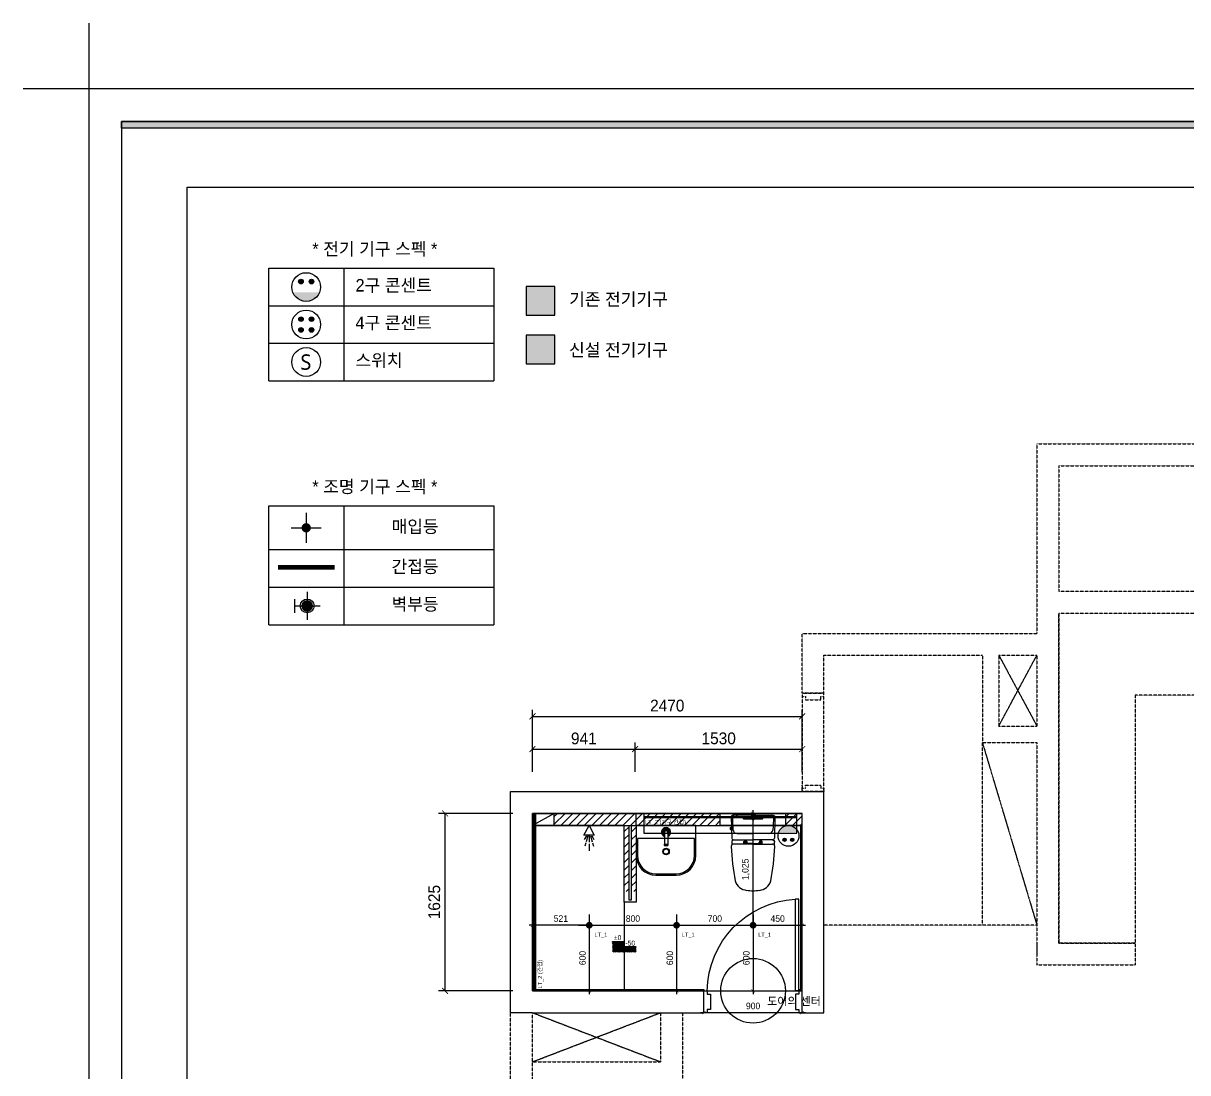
# Model space of a CAD drawing. Header units: millimetres. Extents: x 217202 to 745838, y -6815 to 171372.
# Drawn here: x 354440 to 365102, y 66641 to 76250 of the extents above; entities that cross this region are included whole.
import ezdxf
from ezdxf.enums import TextEntityAlignment as Align

# ---------------------------------------------------------------- set-up
doc = ezdxf.new("R2010")
doc.units = ezdxf.units.MM
doc.header["$PDMODE"] = 3
doc.linetypes.add('DASHED', pattern=[0.75, 0.5, -0.25])
doc.linetypes.add('HIDDEN', pattern=[0.375, 0.25, -0.125])
doc.layers.get('DEFPOINTS').update_dxf_attribs({"color": 248})
for name, color, linetype in [('0-ELC TEXT', 7, 'Continuous'), ('03-WAL NEW', 3, 'Continuous'), ('06-FUR', 6, 'Continuous'), ('06-LIGHT', 4, 'Continuous'), ('07-DIM', 5, 'Continuous'), ('BATH', 4, 'Continuous'), ('C-WALL1', 2, 'Continuous'), ('CO-BATH', 6, 'Continuous'), ('FIN', 2, 'Continuous'), ('FORM(YOURNAME)-1', 1, 'Continuous'), ('FORM(YOURNAME)-11', 1, 'Continuous'), ('FUR', 8, 'DASHED'), ('HAT', 5, 'Continuous'), ('HL', 6, 'HIDDEN'), ('RC-LIGHT', 7, 'Continuous'), ('TOILET-1', 6, 'Continuous'), ('도면층4', 4, 'Continuous'), ('도면층5', 5, 'Continuous'), ('설비', 140, 'Continuous')]:
    doc.layers.add(name, color=color, linetype=linetype)
doc.styles.add('HY 울릉도 L', font='')
doc.styles.get("Standard").update_dxf_attribs({"font": ''})
doc.styles.add('YOURNAME', font='HY울릉도M.TTF')
doc.styles.add('코레일둥고', font='Korail_Round_Gothic_Medium.ttf')
doc.styles.get('HY 울릉도 L').set_extended_font_data('HY울릉도L')
doc.styles.get('Standard').set_extended_font_data('Haan YGodic 230')
doc.linetypes.add('ZIGZAG', pattern='A,0.0001,-0.2,[131,ltypeshp.shx,S=0.2,R=0,X=-0.2,Y=0],-0.4,[131,ltypeshp.shx,S=0.2,R=180,X=0.2,Y=0],-0.2', length=0.8001)
doc.dimstyles.new('30', dxfattribs={"dimscale": 30, "dimtxt": 2, "dimasz": 1, "dimexe": 1, "dimexo": 1, "dimgap": 1, "dimtad": 1, "dimdec": 0, "dimrnd": 0.05, "dimdsep": 46, "dimlunit": 6, "dimtxsty": 'HY 울릉도 L', "dimblk": 'ARCHTICK', "dimcen": 2.5, "dimdle": 1, "dimclrd": 133, "dimclre": 133, "dimclrt": 30, "dimadec": 0, "dimazin": 0, "dimtfac": 1, "dimtdec": 0, "dimtix": 1, "dimtmove": 2, "dimatfit": 3, "dimldrblk": 'ARCHTICK', "dimfxl": 1, "dimlwd": -1, "dimlwe": -1, "dimarcsym": 0})
doc.dimstyles.new('YOURNAME-60', dxfattribs={"dimscale": 60, "dimtxt": 1.8, "dimasz": 0.9, "dimexe": 1, "dimexo": 3, "dimgap": 0.7, "dimtad": 1, "dimdec": 0, "dimzin": 0, "dimdsep": 46, "dimtxsty": 'YOURNAME', "dimblk": 'ARCHTICK', "dimcen": 0, "dimclrd": 1, "dimclre": 1, "dimclrt": 7, "dimadec": 0, "dimazin": 0, "dimtfac": 1, "dimtdec": 0, "dimtix": 1, "dimtmove": 2, "dimatfit": 3, "dimldrblk": 'ARCHTICK', "dimfxl": 1, "dimtolj": 1, "dimtzin": 0, "dimarcsym": 0})

# ---------------------------------------------------------------- blocks, each defined once
blk = doc.blocks.new('door')
at = {"layer": '도면층4'}
for p, q in [((30, 1040), (60, 1040)), ((30, 200), (30, 1040)), ((60, 200), (60, 1040)), ((900, 200), (0, 200)), ((30, 200), (60, 200)), ((0, 0), (900, 0))]:
    blk.add_line(p, q, dxfattribs=at)
for points in [[(0, 200), (30, 200), (30, 170), (60, 170), (60, 30), (30, 30), (30, 0), (0, 0), (0, 200)], [(900, 200), (870, 200), (870, 170), (840, 170), (840, 30), (870, 30), (870, 0), (900, 0), (900, 200)]]:
    blk.add_lwpolyline(points, dxfattribs=at)
at = {"layer": '도면층5'}
blk.add_arc((18, 188), 852, 0.804, 86.9832, dxfattribs=at)
blk = doc.blocks.new('FORM-ELEVATION')
at = {"layer": 'FORM(YOURNAME)-11'}
h = blk.add_hatch(color=256, dxfattribs=at)
h.dxf.hatch_style = 1
h.paths.add_polyline_path([(-10309, 35708), (71691, 35708), (71691, 35508), (-10309, 35508)])
h.paths.add_polyline_path([(-10309, -21492), (71691, -21492), (71691, -21692), (-10309, -21692)])
at = {"layer": 'DEFPOINTS', "color": 1}
blk.add_lwpolyline([(-11309, 38708), (-11309, 36708), (-13309, 36708)], dxfattribs=at)
at = {"layer": 'DEFPOINTS', "color": 158}
for points in [[(-10309, -21692), (71691, -21692), (71691, 35708), (-10309, 35708)], [(-8309, 33708), (61071, 33708), (61071, -19692), (-8309, -19692)]]:
    blk.add_lwpolyline(points, close=True, dxfattribs=at)
at = {"layer": 'FORM(YOURNAME)-11', "color": 250}
blk.add_lwpolyline([(-11309, -22692), (72691, -22692), (72691, 36708), (-11309, 36708)], close=True, dxfattribs=at)
at = {"layer": 'FORM(YOURNAME)-11'}
blk.add_lwpolyline([(-10309, 35708), (71691, 35708), (71691, 35508), (-10309, 35508)], close=True, dxfattribs=at)
at = {"layer": 'FORM(YOURNAME)-11', "color": 3, "style": 'YOURNAME'}
for tag, height, p in [('1', 450, (71041, -1219)), ('2', 450, (71041, -1863)), ('3', 450, (71041, -3150)), ('4', 450, (71041, -5081)), ('5', 515, (71041, -7398)), ('6', 515, (71041, -9650)), ('7', 515, (71041, -11903)), ('8', 515, (71041, -14155)), ('9', 515, (71041, -16408)), ('10', 515, (66791, -18596)), ('11', 515, (71041, -18660)), ('12', 515, (66791, -20848)), ('13', 515, (71041, -20848))]:
    blk.add_attdef(tag, text='', height=height, dxfattribs=at).set_placement(p, align=Align.MIDDLE_RIGHT)
blk = doc.blocks.new('_ArchTick')
at = {"color": 0, "linetype": 'ByBlock', "const_width": 0.15}
blk.add_lwpolyline([(-0.5, -0.5), (0.5, 0.5)], dxfattribs=at)
blk = doc.blocks.new('*D162')
at = {"layer": 'DEFPOINTS', "color": 0, "transparency": 16777216}
for p in [(358302, 69015), (358902, 69015), (358902, 67390)]:
    blk.add_point(p, dxfattribs=at)
at = {"layer": 'HAT', "color": 1, "lineweight": -2, "transparency": 16777216}
for p, q in [((358722, 69015), (358242, 69015)), ((358302, 67390), (358302, 69015)), ((358722, 67390), (358242, 67390))]:
    blk.add_line(p, q, dxfattribs=at)
at = {"layer": 'HAT', "color": 1, "lineweight": -2, "transparency": 16777216, "xscale": 54, "yscale": 54, "zscale": 54}
for p, rotation in [((358302, 69015), 90), ((358302, 67390), 270)]:
    blk.add_blockref('_ArchTick', p, dxfattribs=dict(at, rotation=rotation))
at = {"layer": 'HAT', "color": 7, "transparency": 16777216, "insert": (358203, 68203), "char_height": 108, "attachment_point": 5, "rotation": 90, "style": 'YOURNAME'}
blk.add_mtext('\\A1;1625', dxfattribs=at)
blk = doc.blocks.new('*D163')
at = {"layer": 'DEFPOINTS', "color": 0, "transparency": 16777216}
for p in [(361571, 69904), (359102, 69215), (361571, 69215)]:
    blk.add_point(p, dxfattribs=at)
at = {"layer": 'HAT', "color": 1, "lineweight": -2, "transparency": 16777216}
for p, q in [((359102, 69395), (359102, 69964)), ((361571, 69395), (361571, 69964)), ((359102, 69904), (361571, 69904))]:
    blk.add_line(p, q, dxfattribs=at)
at = {"layer": 'HAT', "color": 1, "lineweight": -2, "transparency": 16777216, "xscale": 54, "yscale": 54, "zscale": 54, "rotation": 180}
blk.add_blockref('_ArchTick', (359102, 69904), dxfattribs=at)
at = {"layer": 'HAT', "color": 1, "lineweight": -2, "transparency": 16777216, "xscale": 54, "yscale": 54, "zscale": 54}
blk.add_blockref('_ArchTick', (361571, 69904), dxfattribs=at)
at = {"layer": 'HAT', "color": 7, "transparency": 16777216, "insert": (360336, 70002), "char_height": 108, "attachment_point": 5, "style": 'YOURNAME'}
blk.add_mtext('\\A1;2470', dxfattribs=at)
blk = doc.blocks.new('A$C4B2D31F0')
at = {"layer": 'FIN', "color": 4}
for p, q in [((185, 691), (20, 691)), ((37, 692), (25, 692)), ((37, 692), (50, 692)), ((201, 691), (366, 691)), ((13, 466), (193, 466)), ((193, 427), (14, 427)), ((48, 524), (193, 524)), ((338, 524), (193, 524)), ((373, 466), (193, 466)), ((193, 427), (372, 427))]:
    blk.add_line(p, q, dxfattribs=at)
for points in [[(20, 691), (8, 691, 0.421209), (-7, 676), (-2, 481, 0.001659)], [(366, 691), (378, 691, -0.421209), (393, 676), (388, 481, -0.001659)], [(13, 466, 0.371724), (-2, 451, 0.003515), (-1, 420, 0.320541)], [(373, 466, -0.371724), (388, 451, -0.003515), (387, 420, -0.320541)]]:
    blk.add_lwpolyline(points, format="xyb", dxfattribs=at)
for centre, radius, start, end in [((20, 675), 16, 90, 179.3116), ((1004, 663), 1000, 179.3116, 185.9437), ((25, 707), 15, 180, 270), ((50, 707), 15, 270, 0), ((366, 675), 16, 0.6884, 90), ((-618, 663), 1000, 354.0563, 0.6884), ((49, 564), 40, 185.9437, 267.5129), ((336, 564), 40, 272.4871, 354.0563), ((14, 407), 20, 90, 182.3333), ((13, 481), 15, 181.3651, 270), ((372, 407), 20, 357.6667, 90), ((373, 481), 15, 270, 358.6349), ((2198, 496), 2206, 182.3333, 190.6081), ((-1812, 496), 2206, 349.3919, 357.6667), ((149, 129), 126, 198.2964, 263.4241), ((193, 406), 406, 261.6993, 270), ((193, 406), 406, 270, 278.3007), ((237, 129), 126, 276.5759, 341.7036)]:
    blk.add_arc(centre, radius, start, end, dxfattribs=at)
at = {"layer": 'HL', "linetype": 'Continuous'}
for p, q in [((106, 666), (184, 666)), ((106, 659), (185, 659)), ((169, 697), (169, 707)), ((169, 697), (217, 697)), ((186, 693), (181, 697)), ((182, 686), (186, 693)), ((187, 651), (182, 686)), ((182, 686), (204, 686)), ((186, 693), (200, 693)), ((187, 651), (199, 651)), ((199, 651), (204, 686)), ((200, 693), (205, 697)), ((204, 686), (200, 693)), ((200, 659), (279, 659)), ((201, 666), (279, 666)), ((217, 697), (217, 707)), ((-16, 577), (-16, 565)), ((-12, 581), (-5, 581)), ((-12, 561), (-4, 561)), ((193, 434), (147, 434)), ((193, 434), (239, 434))]:
    blk.add_line(p, q, dxfattribs=at)
for points in [[(110, 427), (110, 451, -0.414214), (114, 455), (131, 455, -0.414214), (135, 451), (135, 435), (135, 427)], [(135, 435), (145, 435, -0.414214), (147, 433), (147, 427)], [(251, 435), (241, 435, 0.414214), (239, 433), (239, 427)], [(276, 427), (276, 451, 0.414214), (272, 455), (255, 455, 0.414214), (251, 451), (251, 435), (251, 427)]]:
    blk.add_lwpolyline(points, format="xyb", dxfattribs=at)
for centre in [(123, 441), (263, 441)]:
    blk.add_circle(centre, 8, dxfattribs=at)
for centre, radius, start, end in [((106, 663), 3.5, 90, 270), ((279, 663), 3.5, 270, 90), ((-12, 577), 4, 90, 180), ((-12, 565), 4, 180, 270)]:
    blk.add_arc(centre, radius, start, end, dxfattribs=at)
blk = doc.blocks.new('*D158')
at = {"layer": 'DEFPOINTS', "color": 0, "transparency": 16777216}
for p in [(358302, 69015), (359102, 69015), (359102, 67390)]:
    blk.add_point(p, dxfattribs=at)
at = {"layer": 'HAT', "color": 1, "lineweight": -2, "transparency": 16777216}
for p, q in [((358922, 69015), (358242, 69015)), ((358302, 67390), (358302, 69015)), ((358922, 67390), (358242, 67390))]:
    blk.add_line(p, q, dxfattribs=at)
at = {"layer": 'HAT', "color": 1, "lineweight": -2, "transparency": 16777216, "xscale": 54, "yscale": 54, "zscale": 54}
for p, rotation in [((358302, 69015), 90), ((358302, 67390), 270)]:
    blk.add_blockref('_ArchTick', p, dxfattribs=dict(at, rotation=rotation))
at = {"layer": 'HAT', "color": 7, "transparency": 16777216, "insert": (358203, 68203), "char_height": 108, "attachment_point": 5, "rotation": 90, "style": 'YOURNAME'}
blk.add_mtext('\\A1;1625', dxfattribs=at)
blk = doc.blocks.new('*D159')
at = {"layer": 'DEFPOINTS', "color": 0, "transparency": 16777216}
for p in [(361571, 69904), (359102, 69215), (361571, 69215)]:
    blk.add_point(p, dxfattribs=at)
at = {"layer": 'HAT', "color": 1, "lineweight": -2, "transparency": 16777216}
for p, q in [((359102, 69395), (359102, 69964)), ((361571, 69395), (361571, 69964)), ((359102, 69904), (361571, 69904))]:
    blk.add_line(p, q, dxfattribs=at)
at = {"layer": 'HAT', "color": 1, "lineweight": -2, "transparency": 16777216, "xscale": 54, "yscale": 54, "zscale": 54, "rotation": 180}
blk.add_blockref('_ArchTick', (359102, 69904), dxfattribs=at)
at = {"layer": 'HAT', "color": 1, "lineweight": -2, "transparency": 16777216, "xscale": 54, "yscale": 54, "zscale": 54}
blk.add_blockref('_ArchTick', (361571, 69904), dxfattribs=at)
at = {"layer": 'HAT', "color": 7, "transparency": 16777216, "insert": (360336, 70002), "char_height": 108, "attachment_point": 5, "style": 'YOURNAME'}
blk.add_mtext('\\A1;2470', dxfattribs=at)
blk = doc.blocks.new('AC-8')
at = {"layer": 'BATH'}
for p, q in [((-51, 54), (0, 143)), ((0, 143), (45, 54)), ((45, 54), (-51, 54)), ((-25, 47), (-46, 12)), ((-14, 47), (-28, -8)), ((-2, 49), (-2, -11)), ((10, 47), (25, -8)), ((22, 47), (43, 12)), ((-31, -16), (-41, -49)), ((-2, -27), (-2, -89)), ((28, -16), (38, -49))]:
    blk.add_line(p, q, dxfattribs=at)
blk = doc.blocks.new('*D160')
at = {"layer": 'DEFPOINTS', "color": 0, "transparency": 16777216}
for p in [(360042, 69604), (359102, 69215), (360042, 69215)]:
    blk.add_point(p, dxfattribs=at)
at = {"layer": 'HAT', "color": 1, "lineweight": -2, "transparency": 16777216}
for p, q in [((359102, 69395), (359102, 69664)), ((360042, 69395), (360042, 69664)), ((359102, 69604), (360042, 69604))]:
    blk.add_line(p, q, dxfattribs=at)
at = {"layer": 'HAT', "color": 1, "lineweight": -2, "transparency": 16777216, "xscale": 54, "yscale": 54, "zscale": 54, "rotation": 180}
blk.add_blockref('_ArchTick', (359102, 69604), dxfattribs=at)
at = {"layer": 'HAT', "color": 1, "lineweight": -2, "transparency": 16777216, "xscale": 54, "yscale": 54, "zscale": 54}
blk.add_blockref('_ArchTick', (360042, 69604), dxfattribs=at)
at = {"layer": 'HAT', "color": 7, "transparency": 16777216, "insert": (359572, 69701), "char_height": 108, "attachment_point": 5, "style": 'YOURNAME'}
blk.add_mtext('\\A1;941', dxfattribs=at)
blk = doc.blocks.new('*D161')
at = {"layer": 'DEFPOINTS', "color": 0, "transparency": 16777216}
for p in [(361572, 69604), (360042, 69215), (361572, 69215)]:
    blk.add_point(p, dxfattribs=at)
at = {"layer": 'HAT', "color": 1, "lineweight": -2, "transparency": 16777216}
for p, q in [((360042, 69395), (360042, 69664)), ((361572, 69395), (361572, 69664)), ((360042, 69604), (361572, 69604))]:
    blk.add_line(p, q, dxfattribs=at)
at = {"layer": 'HAT', "color": 1, "lineweight": -2, "transparency": 16777216, "xscale": 54, "yscale": 54, "zscale": 54, "rotation": 180}
blk.add_blockref('_ArchTick', (360042, 69604), dxfattribs=at)
at = {"layer": 'HAT', "color": 1, "lineweight": -2, "transparency": 16777216, "xscale": 54, "yscale": 54, "zscale": 54}
blk.add_blockref('_ArchTick', (361572, 69604), dxfattribs=at)
at = {"layer": 'HAT', "color": 7, "transparency": 16777216, "insert": (360807, 69702), "char_height": 108, "attachment_point": 5, "style": 'YOURNAME'}
blk.add_mtext('\\A1;1530', dxfattribs=at)
blk = doc.blocks.new('*D172')
at = {"layer": '06-FUR', "color": 133, "transparency": 16777216}
blk.add_line((360642, 67191), (361602, 67191), dxfattribs=at)
at = {"layer": 'DEFPOINTS', "color": 0, "transparency": 16777216}
for p in [(360672, 67191), (361572, 67191), (361572, 67191)]:
    blk.add_point(p, dxfattribs=at)
at = {"layer": '06-FUR', "color": 133, "transparency": 16777216, "xscale": 30, "yscale": 30, "zscale": 30, "rotation": 180}
blk.add_blockref('_ArchTick', (360672, 67191), dxfattribs=at)
at = {"layer": '06-FUR', "color": 133, "transparency": 16777216, "xscale": 30, "yscale": 30, "zscale": 30}
blk.add_blockref('_ArchTick', (361572, 67191), dxfattribs=at)
at = {"layer": '06-FUR', "color": 30, "transparency": 16777216, "insert": (361122, 67252), "char_height": 60, "attachment_point": 5, "style": 'HY 울릉도 L'}
blk.add_mtext('900', dxfattribs=at)
blk = doc.blocks.new('egoo')
at = {"layer": '설비'}
h = blk.add_hatch(color=140, dxfattribs=at)
edge = h.paths.add_edge_path()
edge.add_arc((1015645, 443434), 22.3, 0, 360)
h = blk.add_hatch(color=140, dxfattribs=at)
edge = h.paths.add_edge_path()
edge.add_arc((1015748, 443434), 22.3, 0, 360)
h = blk.add_hatch(color=140, dxfattribs=at)
edge = h.paths.add_edge_path()
edge.add_line((1015826, 443329), (1015567, 443329))
edge.add_ellipse((1015696, 443381), major_axis=(99, 99), ratio=1, start_angle=156.9578, end_angle=293.0422)
at = {"layer": '설비', "color": 140}
for centre, radius in [((1015696, 443381), 140), ((1015645, 443434), 22.3), ((1015748, 443434), 22.3)]:
    blk.add_circle(centre, radius, dxfattribs=at)
blk = doc.blocks.new('swich')
at = {"layer": '설비', "color": 140}
blk.add_circle((372828.6, -86554.1), 84, dxfattribs=at)
at = {"layer": '설비', "color": 140, "insert": (372858.7, -86509.1), "char_height": 90, "attachment_point": 3}
blk.add_mtext_dynamic_manual_height_columns('{\\fMalgun Gothic|b0|i0|c129|p50;S}', width=143.497, gutter_width=1, heights=[0], dxfattribs=at)
blk = doc.blocks.new('ghehrth')
at = {"layer": '06-LIGHT'}
h = blk.add_hatch(color=256, dxfattribs=at)
h.dxf.hatch_style = 1
edge = h.paths.add_edge_path()
edge.add_arc((74745, 23106.8), 31.2, 270, 630)
at = {"color": 1, "linetype": 'Continuous'}
for p, q in [((74745, 23006.8), (74745, 23206.8)), ((74645, 23106.8), (74845, 23106.8))]:
    blk.add_line(p, q, dxfattribs=at)
blk = doc.blocks.new('*D218')
at = {"layer": '06-FUR', "color": 133, "transparency": 16777216}
blk.add_line((359592, 67991), (360452, 67991), dxfattribs=at)
at = {"layer": 'DEFPOINTS', "color": 0, "transparency": 16777216}
for p in [(359622, 67991), (360422, 67991), (360422, 67991)]:
    blk.add_point(p, dxfattribs=at)
at = {"layer": '06-FUR', "color": 133, "transparency": 16777216, "xscale": 30, "yscale": 30, "zscale": 30, "rotation": 180}
blk.add_blockref('_ArchTick', (359622, 67991), dxfattribs=at)
at = {"layer": '06-FUR', "color": 133, "transparency": 16777216, "xscale": 30, "yscale": 30, "zscale": 30}
blk.add_blockref('_ArchTick', (360422, 67991), dxfattribs=at)
at = {"layer": '06-FUR', "color": 30, "transparency": 16777216, "insert": (360022, 68052), "char_height": 60, "attachment_point": 5, "style": 'HY 울릉도 L'}
blk.add_mtext('800', dxfattribs=at)
blk = doc.blocks.new('*D219')
at = {"layer": '06-FUR', "color": 133, "transparency": 16777216}
blk.add_line((359652, 67991), (359072, 67991), dxfattribs=at)
at = {"layer": 'DEFPOINTS', "color": 0, "transparency": 16777216}
for p in [(359102, 67991), (359102, 67991), (359622, 67991)]:
    blk.add_point(p, dxfattribs=at)
at = {"layer": '06-FUR', "color": 133, "transparency": 16777216, "xscale": 30, "yscale": 30, "zscale": 30, "rotation": 180}
blk.add_blockref('_ArchTick', (359102, 67991), dxfattribs=at)
at = {"layer": '06-FUR', "color": 133, "transparency": 16777216, "xscale": 30, "yscale": 30, "zscale": 30}
blk.add_blockref('_ArchTick', (359622, 67991), dxfattribs=at)
at = {"layer": '06-FUR', "color": 30, "transparency": 16777216, "insert": (359362, 68052), "char_height": 60, "attachment_point": 5, "style": 'HY 울릉도 L'}
blk.add_mtext('521', dxfattribs=at)
blk = doc.blocks.new('*D220')
at = {"layer": '06-FUR', "color": 133, "transparency": 16777216}
blk.add_line((360392, 67991), (361152, 67991), dxfattribs=at)
at = {"layer": 'DEFPOINTS', "color": 0, "transparency": 16777216}
for p in [(360422, 67991), (361122, 67991), (361122, 67991)]:
    blk.add_point(p, dxfattribs=at)
at = {"layer": '06-FUR', "color": 133, "transparency": 16777216, "xscale": 30, "yscale": 30, "zscale": 30, "rotation": 180}
blk.add_blockref('_ArchTick', (360422, 67991), dxfattribs=at)
at = {"layer": '06-FUR', "color": 133, "transparency": 16777216, "xscale": 30, "yscale": 30, "zscale": 30}
blk.add_blockref('_ArchTick', (361122, 67991), dxfattribs=at)
at = {"layer": '06-FUR', "color": 30, "transparency": 16777216, "insert": (360772, 68052), "char_height": 60, "attachment_point": 5, "style": 'HY 울릉도 L'}
blk.add_mtext('700', dxfattribs=at)
blk = doc.blocks.new('*D221')
at = {"layer": '06-FUR', "color": 133, "transparency": 16777216}
blk.add_line((361092, 67991), (361602, 67991), dxfattribs=at)
at = {"layer": 'DEFPOINTS', "color": 0, "transparency": 16777216}
for p in [(361122, 67991), (361572, 67991), (361572, 67991)]:
    blk.add_point(p, dxfattribs=at)
at = {"layer": '06-FUR', "color": 133, "transparency": 16777216, "xscale": 30, "yscale": 30, "zscale": 30, "rotation": 180}
blk.add_blockref('_ArchTick', (361122, 67991), dxfattribs=at)
at = {"layer": '06-FUR', "color": 133, "transparency": 16777216, "xscale": 30, "yscale": 30, "zscale": 30}
blk.add_blockref('_ArchTick', (361572, 67991), dxfattribs=at)
at = {"layer": '06-FUR', "color": 30, "transparency": 16777216, "insert": (361347, 68052), "char_height": 60, "attachment_point": 5, "style": 'HY 울릉도 L'}
blk.add_mtext('450', dxfattribs=at)
blk = doc.blocks.new('*D222')
at = {"layer": '06-FUR', "color": 133, "transparency": 16777216}
for p, q in [((361122, 68021), (361122, 67361)), ((361152, 67991), (361152, 67991)), ((361152, 67391), (361152, 67391))]:
    blk.add_line(p, q, dxfattribs=at)
at = {"layer": 'DEFPOINTS', "color": 0, "transparency": 16777216}
for p in [(361122, 67991), (361122, 67391), (361122, 67391)]:
    blk.add_point(p, dxfattribs=at)
at = {"layer": '06-FUR', "color": 133, "transparency": 16777216, "xscale": 30, "yscale": 30, "zscale": 30}
for p, rotation in [((361122, 67991), 90), ((361122, 67391), 270)]:
    blk.add_blockref('_ArchTick', p, dxfattribs=dict(at, rotation=rotation))
at = {"layer": '06-FUR', "color": 30, "transparency": 16777216, "insert": (361060, 67691), "char_height": 60, "attachment_point": 5, "rotation": 90, "style": 'HY 울릉도 L'}
blk.add_mtext('600', dxfattribs=at)
blk = doc.blocks.new('*D223')
at = {"layer": '06-FUR', "color": 133, "transparency": 16777216}
for p, q in [((360422, 68021), (360422, 67361)), ((360452, 67991), (360452, 67991)), ((360452, 67391), (360452, 67391))]:
    blk.add_line(p, q, dxfattribs=at)
at = {"layer": 'DEFPOINTS', "color": 0, "transparency": 16777216}
for p in [(360422, 67991), (360422, 67391), (360422, 67391)]:
    blk.add_point(p, dxfattribs=at)
at = {"layer": '06-FUR', "color": 133, "transparency": 16777216, "xscale": 30, "yscale": 30, "zscale": 30}
for p, rotation in [((360422, 67991), 90), ((360422, 67391), 270)]:
    blk.add_blockref('_ArchTick', p, dxfattribs=dict(at, rotation=rotation))
at = {"layer": '06-FUR', "color": 30, "transparency": 16777216, "insert": (360360, 67691), "char_height": 60, "attachment_point": 5, "rotation": 90, "style": 'HY 울릉도 L'}
blk.add_mtext('600', dxfattribs=at)
blk = doc.blocks.new('*D224')
at = {"layer": '06-FUR', "color": 133, "transparency": 16777216}
for p, q in [((359622, 68021), (359622, 67361)), ((359652, 67991), (359652, 67991)), ((359652, 67391), (359652, 67391))]:
    blk.add_line(p, q, dxfattribs=at)
at = {"layer": 'DEFPOINTS', "color": 0, "transparency": 16777216}
for p in [(359622, 67991), (359622, 67391), (359622, 67391)]:
    blk.add_point(p, dxfattribs=at)
at = {"layer": '06-FUR', "color": 133, "transparency": 16777216, "xscale": 30, "yscale": 30, "zscale": 30}
for p, rotation in [((359622, 67991), 90), ((359622, 67391), 270)]:
    blk.add_blockref('_ArchTick', p, dxfattribs=dict(at, rotation=rotation))
at = {"layer": '06-FUR', "color": 30, "transparency": 16777216, "insert": (359561, 67691), "char_height": 60, "attachment_point": 5, "rotation": 90, "style": 'HY 울릉도 L'}
blk.add_mtext('600', dxfattribs=at)
blk = doc.blocks.new('*D225')
at = {"layer": '06-FUR', "color": 133, "transparency": 16777216}
for p, q in [((361122, 67960), (361122, 69045)), ((361152, 69015), (361152, 69015)), ((361152, 67990), (361152, 67990))]:
    blk.add_line(p, q, dxfattribs=at)
at = {"layer": 'DEFPOINTS', "color": 0, "transparency": 16777216}
for p in [(361122, 69015), (361122, 69015), (361122, 67990)]:
    blk.add_point(p, dxfattribs=at)
at = {"layer": '06-FUR', "color": 133, "transparency": 16777216, "xscale": 30, "yscale": 30, "zscale": 30}
for p, rotation in [((361122, 69015), 90), ((361122, 67990), 270)]:
    blk.add_blockref('_ArchTick', p, dxfattribs=dict(at, rotation=rotation))
at = {"layer": '06-FUR', "color": 30, "transparency": 16777216, "insert": (361056, 68503), "char_height": 60, "attachment_point": 5, "rotation": 90, "style": 'HY 울릉도 L'}
blk.add_mtext('1,025', dxfattribs=at)

msp = doc.modelspace()

# ---------------------------------------------------------------- hatches: boundary and pattern name
h = msp.add_hatch()
h.set_pattern_fill('ANSI31', color=8, scale=2.5, angle=180)
h.set_pattern_definition([(225, (289731.079, -12567.452), (5.6126601, -5.6126601), [])])
h.paths.add_polyline_path([(359833.6, 67841.3), (359942.1, 67841.3), (359942.1, 67796.3), (360050.5, 67796.3), (360050.5, 67746.3), (359833.6, 67746.3)])
at = {"layer": '03-WAL NEW'}
h = msp.add_hatch(dxfattribs=at)
h.set_pattern_fill('_USER', color=8, scale=50, angle=45, pattern_type=0)
h.set_pattern_definition([(45, (29958.873, 0), (-35.355339, 35.355339), [])])
h.paths.add_polyline_path([(360052.1, 68905.3), (360007.1, 68905.3), (360007.1, 68320.3), (359987.1, 68320.3), (359987.1, 68905.3), (359942.1, 68905.3), (359942.1, 68300.3), (360052.1, 68300.3)])
h.paths.add_polyline_path([(360052.1, 69015.3), (359301.6, 69015.3), (359301.6, 68905.3), (359942.1, 68905.3), (359987.1, 68905.3), (360052.1, 68905.3)])
h.paths.add_polyline_path([(360821.6, 69015.3), (360052.1, 69015.3), (360052.1, 68905.3), (360821.6, 68905.3)])
h.paths.add_polyline_path([(361571.6, 69015.3), (361421.6, 69015.3), (361421.6, 68905.3), (361571.6, 68905.3)])
at = {"layer": '06-LIGHT'}
h = msp.add_hatch(color=256, dxfattribs=at)
h.dxf.hatch_style = 1
edge = h.paths.add_edge_path()
edge.add_arc((357039, 70914.8), 53.6, 180, 540)
at = {"layer": 'RC-LIGHT'}
h = msp.add_hatch(color=140, dxfattribs=at)
h.dxf.hatch_style = 1
h.paths.add_polyline_path([(359044.2, 73577), (359307.5, 73577), (359307.5, 73840.3), (359044.2, 73840.3)])
h = msp.add_hatch(color=10, dxfattribs=at)
h.dxf.hatch_style = 1
h.paths.add_polyline_path([(359044.2, 73130.6), (359307.5, 73130.6), (359307.5, 73394), (359044.2, 73394)])
at = {"layer": '설비'}
h = msp.add_hatch(color=140, dxfattribs=at)
edge = h.paths.add_edge_path()
edge.add_arc((356982.2, 73540.9), 21, 0, 360)
h = msp.add_hatch(color=140, dxfattribs=at)
edge = h.paths.add_edge_path()
edge.add_arc((356982.2, 73442.6), 21, 0, 360)
h = msp.add_hatch(color=140, dxfattribs=at)
edge = h.paths.add_edge_path()
edge.add_arc((357078.5, 73540.9), 21, 0, 360)
h = msp.add_hatch(color=140, dxfattribs=at)
edge = h.paths.add_edge_path()
edge.add_arc((357078.5, 73442.6), 21, 0, 360)

# ---------------------------------------------------------------- linework, layer by layer
at = {"color": 1, "linetype": 'Continuous'}
for p, q in [((357039, 71043.4), (357039, 70786.3)), ((357042.2, 70914.8), (357159, 70914.8))]:
    msp.add_line(p, q, dxfattribs=at)
at = {"layer": '0-ELC TEXT'}
for p, q in [((357373.9, 74007), (357373.9, 72976.5)), ((356686.9, 73663.5), (358747.9, 73663.5)), ((356686.9, 73320), (358747.9, 73320)), ((356686.9, 72976.5), (358747.9, 72976.5)), ((357373.9, 71830.3), (357373.9, 70743.4)), ((356686.9, 71430.4), (358747.9, 71430.4)), ((356686.9, 71086.9), (358747.9, 71086.9)), ((356686.9, 71086.9), (358747.9, 71086.9)), ((356686.9, 70743.4), (358747.9, 70743.4))]:
    msp.add_line(p, q, dxfattribs=at)
for points in [[(356686.9, 72976.5), (356686.9, 74007), (358747.9, 74007), (358747.9, 72976.5)], [(356686.9, 70743.4), (356686.9, 71830.3), (358747.9, 71830.3), (358747.9, 70743.4)]]:
    msp.add_lwpolyline(points, dxfattribs=at)
at = {"layer": '06-LIGHT'}
for p, q in [((356925.5, 70851.8), (356925.5, 70977.9)), ((356925.5, 70914.8), (356991.8, 70914.8))]:
    msp.add_line(p, q, dxfattribs=at)
msp.add_lwpolyline([(359833.6, 67841.3), (359942.1, 67841.3), (359942.1, 67796.3), (360050.5, 67796.3)], dxfattribs=at)
msp.add_circle((357039, 70914.8), 63, dxfattribs=at)
at = {"layer": '07-DIM'}
for p, q in [((359113.6, 67402.3), (359113.6, 68905.3)), ((361559.6, 67402.8), (361559.6, 68905.3)), ((359113.6, 67402.3), (360671.6, 67402.3)), ((360671.6, 67402.3), (360671.6, 67390.3)), ((361541.6, 67390.8), (361541.6, 67402.8)), ((361541.6, 67402.8), (361559.6, 67402.8))]:
    msp.add_line(p, q, dxfattribs=at)
at = {"layer": 'C-WALL1'}
for p, q in [((358901.6, 69215.3), (361771.1, 69215.3)), ((358901.6, 69215.3), (361771.1, 69215.3)), ((358901.6, 67190.8), (358901.6, 69215.3)), ((361771.1, 67190.8), (361771.1, 69215.3)), ((361771.1, 67190.8), (361771.1, 69215.3)), ((359101.6, 67390.3), (359101.6, 69015.3)), ((359101.6, 67390.3), (359101.6, 69015.3)), ((359101.6, 69015.3), (361571.6, 69015.3)), ((361571.6, 69015.3), (359101.6, 69015.3)), ((361571.6, 67190.8), (361571.6, 69015.3)), ((361571.6, 67190.8), (361571.6, 69015.3)), ((359101.6, 67390.3), (360671.6, 67390.3)), ((359101.6, 67390.3), (360671.6, 67390.3)), ((360671.6, 67190.8), (360671.6, 67390.3)), ((360671.6, 67190.8), (360671.6, 67390.3)), ((359101.6, 67190.8), (358901.6, 67190.8)), ((359101.6, 67190.8), (360671.6, 67190.8)), ((359101.6, 67190.8), (360671.6, 67190.8)), ((361571.6, 67190.8), (361771.1, 67190.8)), ((361571.6, 67190.8), (361771.1, 67190.8))]:
    msp.add_line(p, q, dxfattribs=at)
at = {"layer": 'CO-BATH'}
for p, q in [((360052.1, 68905.3), (360052.1, 68630.5)), ((360597.2, 68905.3), (360052.1, 68905.3)), ((360597.2, 68630.5), (360597.2, 68905.3)), ((360232.1, 68450.5), (360417.2, 68450.5))]:
    msp.add_line(p, q, dxfattribs=at)
at = {"layer": 'CO-BATH', "color": 8}
for p, q in [((360064.1, 68785.3), (360064.1, 68630.5)), ((360585.2, 68785.3), (360064.1, 68785.3)), ((360310.1, 68843.3), (360310.1, 68734.7)), ((360340.1, 68843.3), (360340.1, 68734.7)), ((360585.2, 68630.5), (360585.2, 68785.3)), ((360307.7, 68728.7), (360307.7, 68722.7)), ((360307.7, 68722.7), (360342.5, 68722.7)), ((360308.9, 68734.7), (360308.9, 68728.7)), ((360341.3, 68734.7), (360341.3, 68728.7)), ((360342.5, 68728.7), (360342.5, 68722.7)), ((360232.1, 68462.5), (360417.2, 68462.5))]:
    msp.add_line(p, q, dxfattribs=at)
at = {"layer": 'CO-BATH', "color": 251}
for p, q in [((360307.7, 68728.7), (360342.5, 68728.7)), ((360308.9, 68734.7), (360341.3, 68734.7))]:
    msp.add_line(p, q, dxfattribs=at)
at = {"layer": 'CO-BATH', "color": 8}
msp.add_circle((360325.1, 68666.3), 30, dxfattribs=at)
at = {"layer": 'CO-BATH', "color": 251}
msp.add_circle((360325.1, 68666.3), 24, dxfattribs=at)
at = {"layer": 'CO-BATH', "color": 8}
for centre, radius, start, end in [((360325.1, 68843.3), 42, 290.92481, 249.07514), ((360325.1, 68843.3), 15, 359.99998, 179.99998), ((360232.1, 68630.5), 168, 180, 270), ((360417.2, 68630.5), 168, 270, 0)]:
    msp.add_arc(centre, radius, start, end, dxfattribs=at)
at = {"layer": 'CO-BATH', "color": 251}
for radius, start, end in [(36, 294.62429, 245.37566), (30, 299.99998, 239.99998), (21.6, 313.98294, 226.01701)]:
    msp.add_arc((360325.1, 68843.3), radius, start, end, dxfattribs=at)
at = {"layer": 'CO-BATH'}
for centre, start, end in [((360232.1, 68630.5), 180, 270), ((360417.2, 68630.5), 270, 0)]:
    msp.add_arc(centre, 180, start, end, dxfattribs=at)
at = {"layer": 'FUR'}
for p, q in [((363721.1, 72398.3), (363721.1, 70663.7)), ((363721.1, 72398.3), (365921.1, 72398.3)), ((363921.1, 72198.8), (363921.1, 71048.8)), ((363921.1, 72198.8), (366121.1, 72198.8)), ((363921.1, 71048.8), (366838.3, 71048.8)), ((363921.1, 70848.8), (363921.1, 67828.6)), ((363921.1, 70848.8), (366638.3, 70848.8)), ((361571.6, 70115.3), (361571.6, 70663.7)), ((361571.6, 70663.7), (363721.1, 70663.7)), ((361771.1, 70115.3), (361771.1, 70464.1)), ((361771.1, 70464.1), (363221.1, 70464.1)), ((363221.1, 70464.1), (363221.1, 69664.1)), ((363371.1, 70464.1), (363721.1, 70464.1)), ((363371.1, 70464.1), (363371.1, 69814.1)), ((363371.1, 70464.1), (363721.1, 69814.1)), ((363371.1, 69814.1), (363721.1, 70464.1)), ((363721.1, 70464.1), (363721.1, 69814.1)), ((361571.1, 70115.3), (361571.1, 69215.3)), ((361571.6, 70115.3), (361771.1, 70115.3)), ((361771.1, 69215.3), (361771.1, 70115.3)), ((363371.1, 69814.1), (363721.1, 69814.1)), ((363221.1, 69664.1), (363721.1, 69664.1)), ((363221.1, 69664.1), (363721.1, 67990.8)), ((363721.1, 69664.1), (363721.1, 67725.2)), ((358901.6, 61691.2), (358901.6, 69215.3)), ((361571.1, 69245.3), (361571.1, 69275.3)), ((363721.1, 67990.8), (361771.1, 67990.8)), ((363721.1, 67828.6), (363721.1, 67628.6)), ((363921.1, 67828.6), (364621.1, 67828.6)), ((364621.1, 67828.6), (364621.1, 67628.6)), ((363721.1, 67628.6), (364621.1, 67628.6)), ((359101.6, 61891.2), (359101.6, 67190.8)), ((359101.6, 67190.8), (360275.2, 66740.8)), ((359101.6, 66740.8), (360275.2, 67190.8)), ((360275.2, 67190.8), (360275.2, 66740.8)), ((360474.7, 67190.8), (360474.7, 65990.8)), ((359101.6, 66740.8), (360275.2, 66740.8))]:
    msp.add_line(p, q, dxfattribs=at)
for points in [[(364621.1, 70098.8), (364621.1, 67828.6), (363921.1, 67828.6), (363921.1, 70848.8), (364621.1, 70848.8)], [(363921.1, 70098.8), (363921.1, 70848.8), (366638.3, 70848.8), (366638.3, 70098.8), (364621.1, 70098.8)], [(361571.1, 70115.3), (361571.1, 70085.3), (361601.1, 70085.3), (361601.1, 70055.3), (361741.1, 70055.3), (361741.1, 70085.3), (361771.1, 70085.3), (361771.1, 70115.3), (361571.1, 70115.3)], [(361571.1, 69215.3), (361571.1, 69245.3), (361601.1, 69245.3), (361601.1, 69275.3), (361741.1, 69275.3), (361741.1, 69245.3), (361771.1, 69245.3), (361771.1, 69215.3), (361571.1, 69215.3)]]:
    msp.add_lwpolyline(points, dxfattribs=at)
msp.add_lwpolyline([(363221.1, 69664.1), (363721.1, 69664.1), (363721.1, 67990.8), (363221.1, 67990.8)], close=True, dxfattribs=at)
at = {"layer": 'RC-LIGHT', "color": 140}
msp.add_lwpolyline([(359044.2, 73577), (359307.5, 73577), (359307.5, 73840.3), (359044.2, 73840.3)], close=True, dxfattribs=at)
at = {"layer": 'RC-LIGHT', "color": 10}
msp.add_lwpolyline([(359044.2, 73130.6), (359307.5, 73130.6), (359307.5, 73394), (359044.2, 73394)], close=True, dxfattribs=at)
for points, const_width in [([(356770.8, 71268.8), (357289.9, 71268.8)], 41.2), ([(359122.2, 69015.3), (359122.2, 67390.3)], 30), ([(361521.6, 68981), (360121.6, 68981)], 20)]:
    msp.add_lwpolyline(points, dxfattribs=dict(at, const_width=const_width))
at = {"layer": 'TOILET-1'}
for p, q in [((359301.6, 69015.3), (359101.6, 68905.3)), ((359301.6, 68905.3), (359301.6, 69015.3)), ((360052.1, 68905.3), (360052.1, 69015.3)), ((360821.6, 68905.3), (360821.6, 69015.3)), ((361421.6, 68905.3), (361421.6, 69015.3)), ((359942.1, 68905.3), (359101.6, 68905.3)), ((359101.6, 68905.3), (359301.6, 68905.3)), ((359301.6, 68905.3), (359942.1, 68905.3)), ((359942.1, 68202.3), (359942.1, 68905.3)), ((359942.1, 68905.3), (360052.1, 68905.3)), ((360052.1, 68905.3), (360052.1, 68202.3)), ((360052.1, 68905.3), (361571.6, 68905.3)), ((360324.6, 68905.3), (360325.1, 68908.1)), ((361421.6, 68905.3), (360821.6, 68905.3)), ((361319.8, 68905.3), (361571.6, 68905.3)), ((361571.6, 68905.3), (361421.6, 68905.3)), ((360052.1, 68202.3), (359942.1, 68202.3)), ((359942.1, 68202.3), (359942.1, 67390.3)), ((359101.6, 67390.3), (359101.6, 67750.3))]:
    msp.add_line(p, q, dxfattribs=at)
for points in [[(360121.6, 68835.3), (361521.6, 68835.3), (361521.6, 69015.3), (360121.6, 69015.3)], [(360007.1, 68222.3), (359987.1, 68222.3), (359987.1, 68905.3), (360007.1, 68905.3)]]:
    msp.add_lwpolyline(points, close=True, dxfattribs=at)
at = {"layer": 'TOILET-1', "color": 240, "linetype": 'ZIGZAG', "ltscale": 50, "true_color": 0xed1f24}
msp.add_circle((361121.6, 67390.8), 296, dxfattribs=at)
at = {"layer": '설비', "color": 140}
for centre, radius in [((357030.4, 73491.8), 131.7), ((356982.2, 73540.9), 21), ((356982.2, 73442.6), 21), ((357078.5, 73540.9), 21), ((357078.5, 73442.6), 21)]:
    msp.add_circle(centre, radius, dxfattribs=at)

# ---------------------------------------------------------------- block references
msp.add_blockref('A$C4B2D31F0', (360928.6, 68307))
at = {"layer": '06-LIGHT', "xscale": 1.374018759859629, "yscale": 1.374018759859629, "zscale": 1.374018759859629, "rotation": 270}
msp.add_blockref('ghehrth', (325281.2, 174331.4), dxfattribs=at)
at = {"layer": '06-LIGHT', "rotation": 270}
for p in [(336515.3, 142736.1), (337314.8, 142736.1), (338014.8, 142736.1)]:
    msp.add_blockref('ghehrth', p, dxfattribs=at)
at = {"layer": 'C-WALL1'}
msp.add_blockref('AC-8', (359622.2, 68763.1), dxfattribs=at)
at = {"layer": 'C-WALL1', "xscale": -1}
msp.add_blockref('door', (361571.6, 67190.8), dxfattribs=at)
msp.add_blockref('door', (361571.6, 67190.8), dxfattribs=at)
at = {"layer": 'FORM(YOURNAME)-1', "xscale": 0.3, "yscale": 0.3, "zscale": 0.3}
msp.add_blockref('FORM-ELEVATION', (358432.3, 64637.5), dxfattribs=at)
at = {"layer": 'RC-LIGHT', "color": 140, "xscale": 0.94054857360506, "yscale": 0.94054857360506, "zscale": 0.94054857360506}
msp.add_blockref('egoo', (-598281.5, -343186.5), dxfattribs=at)
at = {"layer": 'RC-LIGHT', "color": 140, "xscale": 0.6845238224412213, "yscale": 0.6845238224412213, "zscale": 0.6845238224412213, "rotation": 180}
msp.add_blockref('egoo', (1056714.1, 372314.7), dxfattribs=at)
at = {"layer": '설비', "color": 140, "xscale": 1.567580926427191, "yscale": 1.567580926427191, "zscale": 1.567580926427191}
msp.add_blockref('swich', (-227408.7, 208828.8), dxfattribs=at)

# ---------------------------------------------------------------- texts
at = {"layer": '0-ELC TEXT', "style": '코레일둥고'}
for s, height, p in [('* 전기 기구 스펙 *', 114.502, (357086.1, 74126.6)), ('2구 콘센트', 114.5, (357481.4, 73794.1)), ('기존 전기기구', 114.5, (359437.2, 73665.1)), ('4구 콘센트', 114.5, (357481.4, 73450.6)), ('신설 전기기구', 114.5, (359437.2, 73201.9)), ('스위치', 114.5, (357481.4, 73107.1)), ('* 조명 기구 스펙 *', 114.502, (357086.1, 71949.9)), ('매입등', 114.5, (357812, 71584.9)), ('간접등', 114.5, (357812, 71217.5)), ('벽부등', 114.5, (357812, 70874))]:
    msp.add_text(s, height=height, dxfattribs=at).set_placement(p)
at = {"layer": '도면층4', "style": '코레일둥고'}
for s, p in [('%%P0', (359847.4, 67855.7)), ('-50', (359952, 67805))]:
    msp.add_text(s, height=45, dxfattribs=at).set_placement(p)
at = {"layer": '설비', "color": 30, "style": '코레일둥고'}
for s, height, p in [('LT_2 (가구 간접)', 37.394, (360133.9, 68955.6)), ('LT_1', 37.39, (359669.5, 67923.7)), ('LT_1', 37.39, (360469, 67923.7)), ('LT_1', 37.39, (361169, 67923.7))]:
    msp.add_text(s, height=height, dxfattribs=at).set_placement(p, align=Align.TOP_LEFT)
msp.add_text('LT_2 (간접)', height=37.39, rotation=90, dxfattribs=at).set_placement((359152.1, 67411.9), align=Align.TOP_LEFT)
at = {"layer": '설비', "color": 240, "true_color": 0xed1f24, "style": '코레일둥고'}
msp.add_text('도어의 센터', height=73.96, dxfattribs=at).set_placement((361251.5, 67332.5), align=Align.TOP_LEFT)

# ---------------------------------------------------------------- dimensions: what is measured, and where the dimension line sits
at = {"layer": '06-FUR'}
for base, p1, p2, picture, middle in [((361121.6, 69015.3), (361121.6, 67990.1), (361121.6, 69015.3), '*D225', (361055.7, 68502.7)), ((359622.1, 67391.3), (359622.1, 67991.1), (359622.1, 67391.3), '*D224', (359560.8, 67691.2)), ((360421.6, 67391.3), (360421.6, 67991.1), (360421.6, 67391.3), '*D223', (360360.3, 67691.2)), ((361121.6, 67390.8), (361121.6, 67991.1), (361121.6, 67390.8), '*D222', (361060.3, 67690.9))]:
    dim = msp.add_linear_dim(base=base, p1=p1, p2=p2, angle=90, dimstyle='30', override={"dimfxl": 1.25}, dxfattribs=at)
    dim.commit()
    dim.dimension.update_dxf_attribs({"geometry": picture, "text_midpoint": middle})
for base, p1, p2, picture, middle in [((359101.5537, 67991.0591), (359622.0972, 67991.0591), (359101.5537, 67991.0591), '*D219', (359361.8254, 68052.3616)), ((360421.5991, 67991.0591), (359622.0972, 67991.0591), (360421.5991, 67991.0591), '*D218', (360021.8481, 68052.3616)), ((361121.6, 67991.1), (360421.6, 67991.1), (361121.6, 67991.1), '*D220', (360771.6, 68052.3)), ((361571.6, 67190.8), (360671.6, 67190.8), (361571.6, 67190.8), '*D172', (361121.6, 67252.1))]:
    dim = msp.add_linear_dim(base=base, p1=p1, p2=p2, dimstyle='30', override={"dimfxl": 1.25}, dxfattribs=at)
    dim.commit()
    dim.dimension.update_dxf_attribs({"geometry": picture, "text_midpoint": middle})
dim = msp.add_aligned_dim(p1=(361121.6, 67991.1), p2=(361571.6, 67991.1), distance=0, dimstyle='30', override={"dimfxl": 1.25}, dxfattribs=at)
dim.commit()
dim.dimension.update_dxf_attribs({"geometry": '*D221', "text_midpoint": (361346.6, 68052.4)})
at = {"layer": 'HAT'}
for base, p1, p2, angle, picture, middle in [((361571.1415, 69903.5327), (359101.5537, 69215.3303), (361571.1415, 69215.3303), 180, '*D163', (360336.3476, 70001.6898)), ((361571.1415, 69903.5327), (359101.5537, 69215.3303), (361571.1415, 69215.3303), 180, '*D159', (360336.3476, 70001.6898)), ((358301.6, 69015.3), (358901.6, 67390.3), (358901.6, 69015.3), 270, '*D162', (358203.3, 68202.8)), ((358301.6, 69015.3), (359101.6, 67390.3), (359101.6, 69015.3), 270, '*D158', (358203.3, 68202.8))]:
    dim = msp.add_linear_dim(base=base, p1=p1, p2=p2, angle=angle, dimstyle='YOURNAME-60', dxfattribs=at)
    dim.commit()
    dim.dimension.update_dxf_attribs({"geometry": picture, "text_midpoint": middle})
for base, p1, p2, picture, middle in [((360042.0544, 69603.5327), (359101.5537, 69215.3303), (360042.0544, 69215.3303), '*D160', (359571.804, 69700.827)), ((361571.5991, 69603.5327), (360042.0544, 69215.3303), (361571.5991, 69215.3303), '*D161', (360806.8267, 69701.6898))]:
    dim = msp.add_linear_dim(base=base, p1=p1, p2=p2, dimstyle='YOURNAME-60', dxfattribs=at)
    dim.commit()
    dim.dimension.update_dxf_attribs({"geometry": picture, "text_midpoint": middle})

doc.saveas('drawing.dxf')
